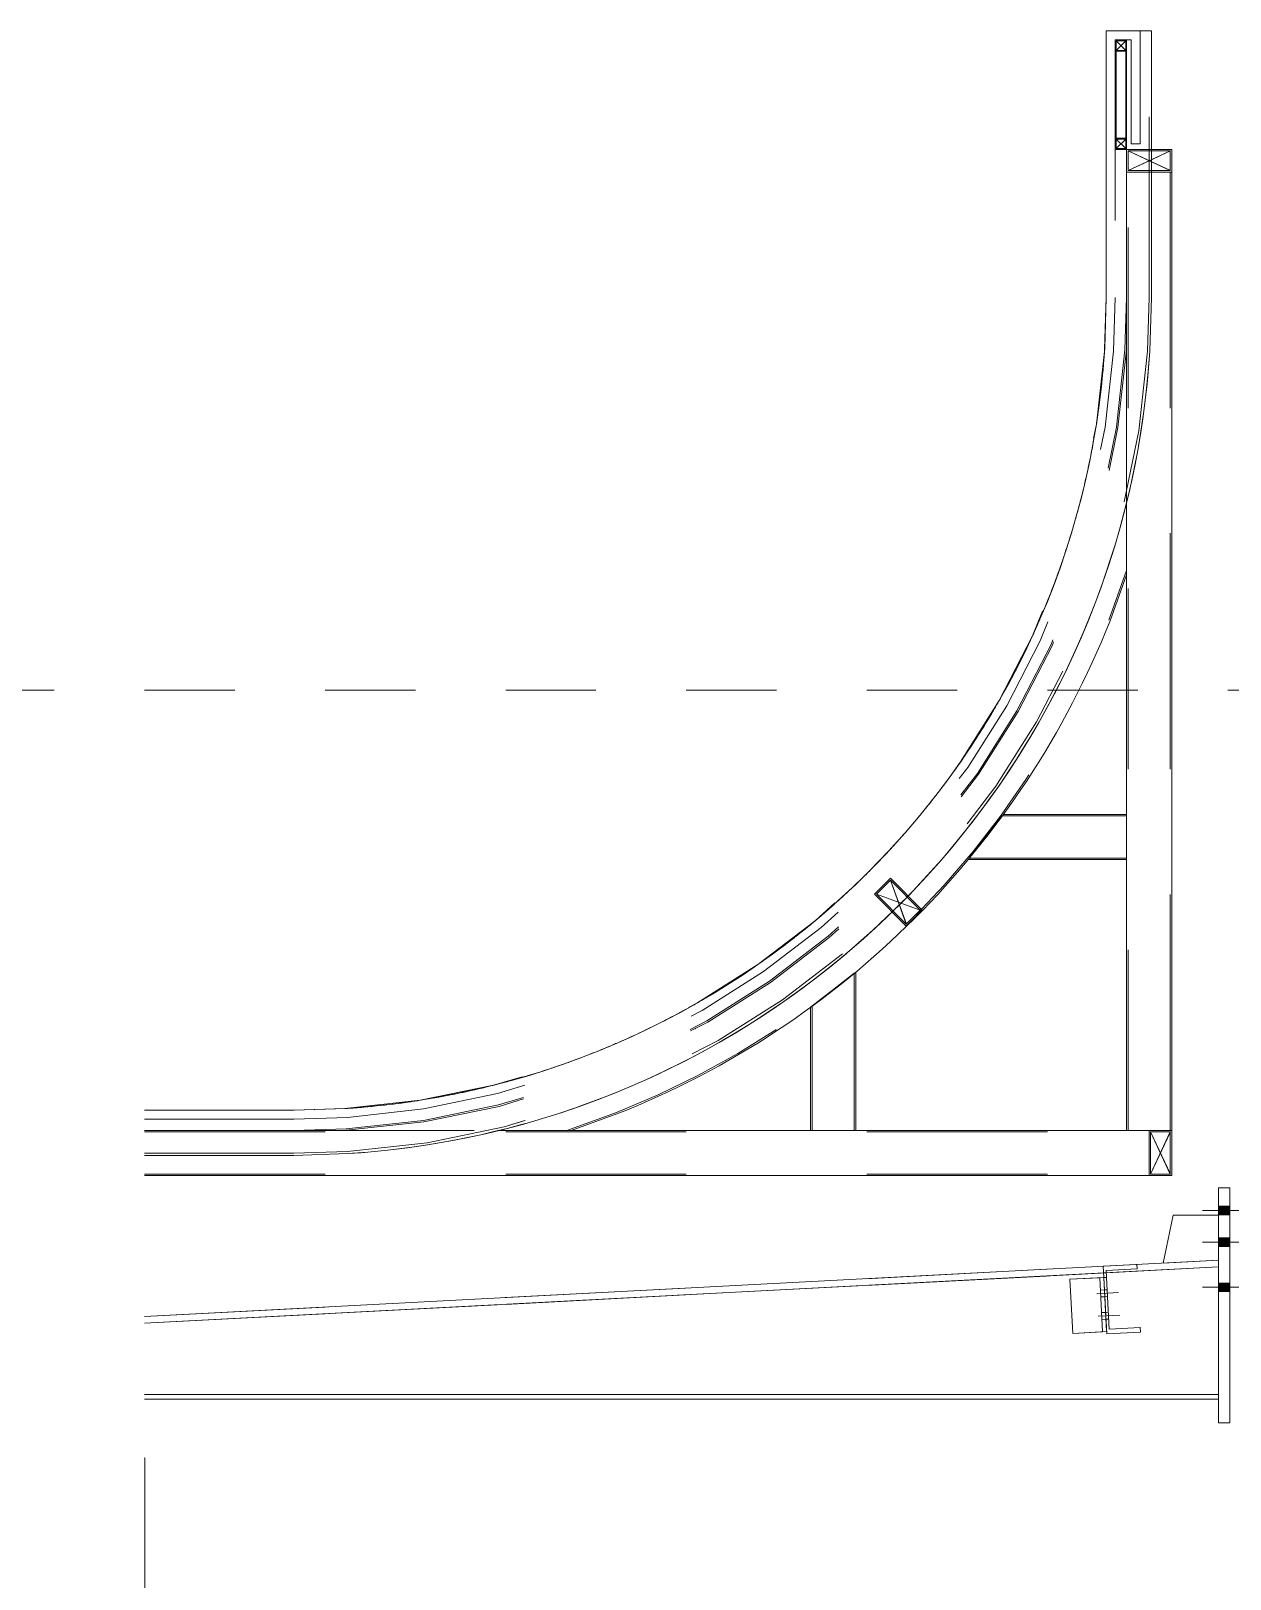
# Model space of a CAD drawing. Header units: millimetres. Extents: x 652937 to 1670132, y 1473552 to 2851037.
# Drawn here: x 663580.337 to 663582.993, y 1524528.252 to 1524531.68 of the extents above; entities that cross this region are included whole.
import ezdxf

# ---------------------------------------------------------------- set-up
doc = ezdxf.new("R2010")
doc.units = ezdxf.units.MM
for name, pattern in [('XKITLINE00', [0]), ('XKITLINE01', [4, 1, -1, 1, -1]), ('XKITLINE02', [4, 2, -2])]:
    doc.linetypes.add(name, pattern=pattern)
for name, color, linetype, lineweight in [('Bolt', 7, 'Continuous', 0), ('Part', 7, 'Continuous', 0), ('S-GRID', 7, 'Continuous', 9)]:
    doc.layers.add(name, color=color, linetype=linetype, lineweight=lineweight)

# ---------------------------------------------------------------- blocks, each defined once
blk = doc.blocks.new('*A39404464')
at = {"layer": 'S-GRID', "color": 7, "linetype": 'XKITLINE01', "lineweight": 0}
blk.add_line((-30.905117, -99.720099), (129.806536, -99.720099), dxfattribs=at)
blk = doc.blocks.new('*A40084532')
at = {"layer": 'Part', "color": 7, "linetype": 'XKITLINE02', "lineweight": 0}
for p, q in [((-10.252789, -92.4201), (-10.252277, -92.4201)), ((-9.877789, -92.4201), (-10.252789, -92.4201)), ((-10.252789, -92.4201), (-10.252789, -95.3701)), ((-9.977789, -92.5201), (-10.152789, -92.5201)), ((-10.152789, -92.5201), (-10.152789, -95.3701)), ((-9.977789, -93.6701), (-9.977789, -92.5201)), ((-9.977789, -92.5201), (-9.977277, -92.5201)), ((-9.877789, -92.4201), (-9.877277, -92.4201)), ((-9.877789, -93.6701), (-9.877789, -92.4201)), ((-9.877789, -93.6701), (-9.977789, -93.6701)), ((-9.877277, -93.6701), (-9.877789, -93.6701)), ((-10.252794, -95.370253), (-10.256542, -95.484749)), ((-10.252789, -95.3701), (-10.252794, -95.370253)), ((-10.172273, -95.965269), (-10.152789, -95.3701)), ((-10.271602, -95.944759), (-10.272059, -95.958728)), ((-14.702798, -103.250932), (-14.702286, -103.250932)), ((-20.905117, -104.370093), (-19.252803, -104.370093)), ((-19.24941, -104.369982), (-19.252803, -104.370093)), ((-18.664175, -104.350825), (-18.675942, -104.35121)), ((-20.905117, -104.470093), (-19.252803, -104.470093)), ((-19.252803, -104.470093), (-18.657634, -104.450611))]:
    blk.add_line(p, q, dxfattribs=at)
at = {"layer": 'Part', "color": 7, "linetype": 'XKITLINE00', "lineweight": 0}
for p, q in [((-10.256542, -95.484749), (-10.271602, -95.944759)), ((-18.675942, -104.35121), (-19.24941, -104.369982))]:
    blk.add_line(p, q, dxfattribs=at)
at = {"layer": 'Part', "color": 7, "linetype": 'XKITLINE02', "lineweight": 0}
for centre, radius, start, end in [((-19.252782, -95.3701), 9.099993, 273.749873, 356.249995), ((-19.252783, -95.370107), 8.999993, 354.856084, 356.250041), ((-19.252782, -95.3701), 8.999993, 351.03407, 352.662828), ((-19.252782, -95.3701), 8.999993, 347.296546, 348.98655), ((-19.252782, -95.3701), 8.999993, 343.587159, 345.310071), ((-19.252782, -95.3701), 8.999993, 339.890556, 341.633363), ((-19.252782, -95.3701), 8.999993, 336.200831, 337.956389), ((-19.252782, -95.3701), 8.999993, 332.51523, 334.279105), ((-19.252782, -95.3701), 8.999993, 328.832293, 330.601456), ((-19.252782, -95.3701), 8.999993, 325.151174, 326.923377), ((-19.252782, -95.3701), 8.999993, 321.471349, 323.244779), ((-19.252782, -95.3701), 8.999993, 317.792476, 319.565551), ((-19.252782, -95.3701), 8.999993, 314.114322, 315.885548), ((-19.252782, -95.3701), 8.999993, 310.436723, 312.204572), ((-19.252782, -95.3701), 8.999993, 306.759559, 308.522352), ((-19.252782, -95.3701), 8.999993, 303.082742, 304.838502), ((-19.252782, -95.3701), 8.999993, 299.406203, 301.152455), ((-19.252782, -95.3701), 8.999993, 295.729892, 297.463343), ((-19.252782, -95.3701), 8.999993, 292.053765, 293.769764), ((-19.252782, -95.3701), 8.999993, 288.377791, 290.069297), ((-19.252782, -95.3701), 8.999993, 284.701943, 286.357368), ((-19.252782, -95.3701), 8.999993, 281.0262, 282.624177), ((-19.252782, -95.3701), 8.999993, 273.749872, 274.924068), ((-19.252782, -95.3701), 8.999993, 277.350542, 278.844237)]:
    blk.add_arc(centre, radius, start, end, dxfattribs=at)
at = {"layer": 'Part', "color": 7, "linetype": 'XKITLINE00', "lineweight": 0}
for start, end in [(352.662828, 354.856037), (348.98655, 351.03407), (345.310071, 347.296546), (341.633363, 343.587159), (337.956389, 339.890556), (334.279105, 336.200831), (330.601456, 332.51523), (326.923377, 328.832293), (323.244779, 325.151174), (319.565551, 321.471349), (315.885548, 317.792476), (312.204572, 314.114322), (308.522352, 310.436723), (304.838502, 306.759559), (301.152455, 303.082742), (297.463343, 299.406203), (293.769764, 295.729892), (290.069297, 292.053765), (286.357368, 288.377791), (278.844237, 281.0262), (282.624177, 284.701943), (274.924069, 277.350542)]:
    blk.add_arc((-19.252782, -95.3701), 8.999993, start, end, dxfattribs=at)
blk = doc.blocks.new('*A40094533')
at = {"layer": 'Part', "color": 7, "linetype": 'XKITLINE00', "lineweight": 0}
for p, q in [((-10.252939, -95.370107), (-10.252939, -92.4201)), ((-10.252934, -92.4201), (-10.252939, -92.4201)), ((-9.752789, -92.4201), (-10.252939, -92.4201)), ((-9.752939, -92.4201), (-9.752789, -92.4201)), ((-9.752939, -95.370108), (-9.752939, -92.4201)), ((-9.752789, -95.370108), (-9.752789, -92.4201)), ((-10.252939, -95.370107), (-10.2707, -95.935221)), ((-9.771687, -95.966618), (-9.752939, -95.370108)), ((-9.752789, -95.370108), (-9.771537, -95.966618)), ((-20.905117, -104.370093), (-19.252944, -104.370093)), ((-18.68783, -104.352334), (-19.252944, -104.370093)), ((-20.905117, -104.870093), (-19.252944, -104.870093)), ((-19.252944, -104.870093), (-18.656435, -104.851347))]:
    blk.add_line(p, q, dxfattribs=at)
at = {"layer": 'Part', "color": 7, "linetype": 'XKITLINE02', "lineweight": 0}
for p, q in [((-10.252934, -95.370107), (-10.252934, -92.4201)), ((-10.252794, -95.370107), (-10.252794, -92.4201)), ((-10.252789, -95.370107), (-10.252789, -92.4201)), ((-9.777934, -95.370108), (-9.777934, -92.4201)), ((-9.777794, -95.370108), (-9.777794, -92.4201)), ((-10.270695, -95.935221), (-10.252939, -95.370267)), ((-10.252939, -95.374728), (-10.270555, -95.935221)), ((-10.27055, -95.935221), (-10.252939, -95.374887)), ((-10.252794, -95.370107), (-10.252939, -95.374728)), ((-10.252939, -95.374887), (-10.252789, -95.370107)), ((-10.252939, -95.370267), (-10.252934, -95.370107)), ((-9.777934, -95.370108), (-9.796632, -95.965048)), ((-9.796492, -95.965048), (-9.777794, -95.370108)), ((-14.676288, -103.695009), (-14.676138, -103.695009)), ((-19.252944, -104.370093), (-19.252939, -104.370093)), ((-19.252799, -104.370093), (-19.252944, -104.370093)), ((-19.252944, -104.370093), (-19.252794, -104.370093)), ((-19.252939, -104.370093), (-18.687825, -104.352334)), ((-18.687685, -104.352334), (-19.252799, -104.370093)), ((-19.252794, -104.370093), (-18.68768, -104.352334)), ((-20.905117, -104.845093), (-19.252799, -104.845093)), ((-19.252944, -104.870093), (-19.252794, -104.870093)), ((-18.658, -104.826396), (-19.252939, -104.845093)), ((-19.252799, -104.845093), (-18.657859, -104.826396)), ((-18.656285, -104.851347), (-19.252794, -104.870093))]:
    blk.add_line(p, q, dxfattribs=at)
at = {"layer": 'Part', "color": 7, "linetype": 'XKITLINE00', "lineweight": 0}
for centre, radius, start in [((-19.252944, -95.370088), 9.000005, 273.599996), ((-19.252944, -95.370088), 9.500005, 273.599996), ((-19.252794, -95.370088), 9.500005, 287.999976)]:
    blk.add_arc(centre, radius, start, 356.399882, dxfattribs=at)
at = {"layer": 'Part', "color": 7, "linetype": 'XKITLINE02', "lineweight": 0}
for centre, radius, start, end in [((-19.252939, -95.370088), 9.000005, 273.599996, 356.399882), ((-19.252794, -95.370088), 9.000005, 273.599996, 356.399882), ((-19.252939, -95.370088), 9.475005, 273.599996, 356.399882), ((-19.252799, -95.370088), 9.475005, 273.599996, 356.399882), ((-19.252794, -95.370088), 9.500005, 273.599995, 287.999975)]:
    blk.add_arc(centre, radius, start, end, dxfattribs=at)
blk = doc.blocks.new('*A40114535')
at = {"layer": 'Part', "color": 7, "linetype": 'XKITLINE02', "lineweight": 0}
for p, q in [((-10.027806, -95.370097), (-10.04601, -95.949339)), ((-10.045959, -95.949339), (-10.027756, -95.370097)), ((-10.027756, -95.370097), (-10.027806, -95.370097)), ((-10.027806, -95.370097), (-10.027806, -97.627091)), ((-10.027756, -95.370097), (-10.027756, -98.442017)), ((-10.030038, -95.950344), (-10.027803, -95.879225)), ((-10.027759, -95.879225), (-10.029994, -95.950344)), ((-10.027803, -98.394807), (-10.027803, -95.879225)), ((-10.027803, -95.879225), (-10.027759, -95.879225)), ((-10.027759, -98.394807), (-10.027759, -95.879225)), ((-10.027803, -98.394807), (-10.225603, -98.944217)), ((-10.225559, -98.944217), (-10.027759, -98.394807)), ((-10.027787, -98.442103), (-10.21068, -98.950107)), ((-10.027806, -98.442017), (-10.027756, -98.442017)), ((-10.027759, -98.394807), (-10.027803, -98.394807)), ((-10.027756, -98.442017), (-10.027787, -98.442103)), ((-14.800873, -103.468045), (-14.800916, -103.468045)), ((-14.567751, -103.892177), (-14.567701, -103.892177)), ((-15.67868, -104.397295), (-16.228091, -104.595095)), ((-16.228048, -104.595095), (-15.678637, -104.397295)), ((-15.672744, -104.412171), (-16.180834, -104.595095)), ((-18.673562, -104.576891), (-19.252804, -104.595095)), ((-19.252804, -104.595095), (-16.995352, -104.595095)), ((-19.252754, -104.595095), (-18.673512, -104.576891)), ((-18.743678, -104.595095), (-18.672554, -104.59286)), ((-18.743634, -104.595095), (-18.743678, -104.595095)), ((-18.67251, -104.59286), (-18.743634, -104.595095)), ((-16.180884, -104.595095), (-16.180834, -104.595095))]:
    blk.add_line(p, q, dxfattribs=at)
at = {"layer": 'Part', "color": 7, "linetype": 'XKITLINE00', "lineweight": 0}
for p, q in [((-10.027806, -97.627091), (-10.027806, -98.442017)), ((-10.21073, -98.950107), (-10.027806, -98.442017)), ((-16.180884, -104.595095), (-15.672794, -104.412171)), ((-16.995352, -104.595095), (-16.180884, -104.595095))]:
    blk.add_line(p, q, dxfattribs=at)
at = {"layer": 'Part', "color": 7, "linetype": 'XKITLINE02', "lineweight": 0}
for centre, radius, start, end in [((-19.252804, -95.370097), 9.224998, 273.600002, 356.4), ((-19.252754, -95.370097), 9.224998, 273.600002, 356.4), ((-19.252801, -95.370097), 9.240998, 273.600002, 356.4), ((-19.252758, -95.370097), 9.240998, 273.600002, 356.4), ((-19.252801, -95.370097), 9.708998, 291.600001, 338.4), ((-19.252758, -95.370097), 9.708998, 291.600001, 338.4)]:
    blk.add_arc(centre, radius, start, end, dxfattribs=at)
at = {"layer": 'Part', "color": 7, "linetype": 'XKITLINE00', "lineweight": 0}
blk.add_arc((-19.252804, -95.370097), 9.724998, 291.600001, 338.4, dxfattribs=at)
blk = doc.blocks.new('*A40124536')
at = {"layer": 'Part', "color": 7, "linetype": 'XKITLINE02', "lineweight": 0}
for p, q in [((-10.027787, -93.9826), (-9.752939, -93.9826)), ((-10.027787, -93.9826), (-10.027787, -97.627005)), ((-10.027737, -93.9826), (-10.027737, -104.595095)), ((-10.011784, -104.595095), (-10.011784, -93.9826)), ((-10.01174, -104.595095), (-10.01174, -93.9826)), ((-9.543784, -104.595095), (-9.543784, -93.9826)), ((-9.54374, -93.9826), (-9.54374, -104.595095)), ((-9.527787, -93.9826), (-9.527737, -93.9826)), ((-9.527737, -93.9826), (-9.527787, -93.9826)), ((-9.527737, -104.595095), (-9.527787, -104.595095)), ((-9.527787, -104.595095), (-9.527737, -104.595095))]:
    blk.add_line(p, q, dxfattribs=at)
at = {"layer": 'Part', "color": 7, "linetype": 'XKITLINE00', "lineweight": 0}
for p, q in [((-9.527787, -93.9826), (-9.752939, -93.9826)), ((-9.527787, -104.595095), (-9.527787, -93.9826)), ((-9.527737, -93.9826), (-9.527737, -104.595095)), ((-10.027787, -97.627005), (-10.027787, -104.595095)), ((-10.027787, -104.595095), (-9.527787, -104.595095))]:
    blk.add_line(p, q, dxfattribs=at)
blk = doc.blocks.new('*A40134537')
at = {"layer": 'Part', "color": 7, "linetype": 'XKITLINE02', "lineweight": 0}
for p, q in [((-20.905117, -104.595095), (-16.995352, -104.595095)), ((-20.905117, -104.611095), (-9.52774, -104.611095)), ((-9.527737, -104.595095), (-9.527787, -104.595095)), ((-9.527787, -104.595095), (-9.527737, -104.595095)), ((-9.527784, -105.079095), (-9.527784, -104.611095)), ((-9.52774, -105.079095), (-9.52774, -104.611095)), ((-9.527737, -104.611095), (-9.527737, -105.079095)), ((-20.905117, -105.079095), (-9.52774, -105.079095)), ((-9.527787, -105.095095), (-9.527737, -105.095095)), ((-9.527737, -105.095095), (-9.527787, -105.095095))]:
    blk.add_line(p, q, dxfattribs=at)
at = {"layer": 'Part', "color": 7, "linetype": 'XKITLINE00', "lineweight": 0}
for p, q in [((-16.995352, -104.595095), (-9.527787, -104.595095)), ((-9.527787, -104.595095), (-9.527787, -105.095095)), ((-9.527737, -104.595095), (-9.527737, -104.611095)), ((-9.527787, -105.095095), (-20.905117, -105.095095)), ((-9.527737, -105.079095), (-9.527737, -105.095095))]:
    blk.add_line(p, q, dxfattribs=at)
blk = doc.blocks.new('*A40144538')
at = {"layer": 'Part', "color": 7, "linetype": 'XKITLINE00', "lineweight": 0}
for p, q in [((-20.905117, -106.654475), (-9.011135, -106.031138)), ((-20.905117, -106.729578), (-9.011135, -106.106241))]:
    blk.add_line(p, q, dxfattribs=at)
at = {"layer": 'Part', "color": 7, "linetype": 'XKITLINE02', "lineweight": 0}
for p, q in [((-20.905117, -106.654486), (-9.010935, -106.031138)), ((-20.905117, -106.729589), (-9.010935, -106.106241)), ((-9.011135, -106.031138), (-9.011135, -106.106241)), ((-9.010935, -106.031138), (-9.011135, -106.031138)), ((-9.011135, -106.106241), (-9.010935, -106.106241)), ((-9.010935, -106.106241), (-9.010935, -106.031138))]:
    blk.add_line(p, q, dxfattribs=at)
blk = doc.blocks.new('*A40154539')
at = {"layer": 'Part', "color": 7, "linetype": 'XKITLINE00', "lineweight": 0}
for p, q in [((-20.905117, -107.520088), (-9.011135, -107.520088)), ((-20.905117, -107.570088), (-9.011135, -107.570088))]:
    blk.add_line(p, q, dxfattribs=at)
at = {"layer": 'Part', "color": 7, "linetype": 'XKITLINE02', "lineweight": 0}
for p, q in [((-9.010935, -107.520088), (-9.011135, -107.520088)), ((-9.011135, -107.520088), (-9.011135, -107.570088)), ((-9.010935, -107.520088), (-9.011135, -107.520088)), ((-9.011135, -107.570088), (-9.010935, -107.570088)), ((-9.011135, -107.570088), (-9.010935, -107.570088)), ((-9.010935, -107.570088), (-9.010935, -107.520088))]:
    blk.add_line(p, q, dxfattribs=at)
blk = doc.blocks.new('*A40164540')
at = {"layer": 'Part', "color": 7, "linetype": 'XKITLINE02', "lineweight": 0}
for p, q in [((-9.011038, -106.106241), (-20.905117, -106.729581)), ((-9.011048, -106.106241), (-20.905117, -106.72958)), ((-9.011048, -106.106241), (-9.011038, -106.106241)), ((-9.011048, -107.520088), (-9.011048, -106.106241)), ((-9.011038, -106.106241), (-9.011038, -107.520088)), ((-9.011038, -107.520088), (-20.905117, -107.520088))]:
    blk.add_line(p, q, dxfattribs=at)
blk = doc.blocks.new('*A40184542')
at = {"layer": 'Part', "color": 7, "linetype": 'XKITLINE02', "lineweight": 0}
for p, q in [((-10.655155, -106.242485), (-10.280668, -106.222859)), ((-10.325598, -106.225214), (-10.655155, -106.242485)), ((-10.623753, -106.841662), (-10.655155, -106.242485)), ((-10.623744, -106.841662), (-10.655146, -106.242485)), ((-10.325532, -106.225214), (-10.325598, -106.225214)), ((-10.325598, -106.225214), (-10.294196, -106.824392)), ((-10.280593, -106.222859), (-10.325532, -106.225214)), ((-10.325532, -106.225214), (-10.29413, -106.824392)), ((-10.280668, -106.222859), (-10.280593, -106.222859)), ((-10.280668, -106.222859), (-10.249267, -106.822036)), ((-10.280593, -106.222859), (-10.249192, -106.822036)), ((-10.623753, -106.841662), (-10.249267, -106.822036)), ((-10.294196, -106.824392), (-10.623753, -106.841662)), ((-10.294196, -106.824392), (-10.29413, -106.824392)), ((-10.29413, -106.824392), (-10.249192, -106.822036)), ((-10.249192, -106.822036), (-10.249267, -106.822036))]:
    blk.add_line(p, q, dxfattribs=at)
blk = doc.blocks.new('*A40194543')
at = {"layer": 'Part', "color": 7, "linetype": 'XKITLINE00', "lineweight": 0}
for p, q in [((-10.655174, -106.242485), (-10.325692, -106.225217)), ((-10.623772, -106.841662), (-10.655174, -106.242485)), ((-10.325692, -106.225214), (-10.280754, -106.222859)), ((-10.29429, -106.824392), (-10.325692, -106.225214)), ((-10.249352, -106.822036), (-10.280754, -106.222859)), ((-10.249277, -106.822036), (-10.280678, -106.222859)), ((-10.623772, -106.841662), (-10.29429, -106.824395)), ((-10.249352, -106.822036), (-10.29429, -106.824392))]:
    blk.add_line(p, q, dxfattribs=at)
at = {"layer": 'Part', "color": 7, "linetype": 'XKITLINE02', "lineweight": 0}
for p, q in [((-10.623763, -106.841662), (-10.655165, -106.242485)), ((-10.325626, -106.225214), (-10.325692, -106.225214)), ((-10.325692, -106.225217), (-10.325626, -106.225214)), ((-10.325692, -106.225217), (-10.325626, -106.225214)), ((-10.325626, -106.225214), (-10.280678, -106.222859)), ((-10.294224, -106.824392), (-10.325626, -106.225214)), ((-10.280754, -106.222859), (-10.280678, -106.222859)), ((-10.29429, -106.824392), (-10.294224, -106.824392)), ((-10.29429, -106.824395), (-10.294224, -106.824392)), ((-10.294224, -106.824392), (-10.29429, -106.824395)), ((-10.294224, -106.824392), (-10.249277, -106.822036)), ((-10.249277, -106.822036), (-10.249352, -106.822036))]:
    blk.add_line(p, q, dxfattribs=at)
blk = doc.blocks.new('*A40204544')
at = {"layer": 'Part', "color": 7, "linetype": 'XKITLINE00', "lineweight": 0}
for p, q in [((-11.391932, -101.095095), (-11.782532, -101.595095)), ((-10.027787, -101.095095), (-11.391932, -101.095095)), ((-10.027787, -101.095095), (-10.027787, -101.595095)), ((-10.027787, -101.595095), (-11.782532, -101.595095))]:
    blk.add_line(p, q, dxfattribs=at)
at = {"layer": 'Part', "color": 7, "linetype": 'XKITLINE02', "lineweight": 0}
for p, q in [((-11.782482, -101.595095), (-11.391882, -101.095095)), ((-11.404428, -101.111095), (-11.770029, -101.579095)), ((-11.404384, -101.111095), (-11.769986, -101.579095)), ((-10.02774, -101.111095), (-11.404428, -101.111095)), ((-10.027737, -101.095095), (-10.027787, -101.095095)), ((-10.027737, -101.095095), (-10.027787, -101.095095)), ((-10.027784, -101.579095), (-10.027784, -101.111095)), ((-10.027784, -101.111095), (-10.02774, -101.111095)), ((-10.02774, -101.111095), (-10.02774, -101.579095)), ((-10.027737, -101.595095), (-10.027737, -101.095095)), ((-11.770029, -101.579095), (-10.02774, -101.579095)), ((-10.027787, -101.595095), (-10.027737, -101.595095)), ((-10.027737, -101.595095), (-10.027787, -101.595095)), ((-10.02774, -101.579095), (-10.027784, -101.579095))]:
    blk.add_line(p, q, dxfattribs=at)
blk = doc.blocks.new('*A40874611')
at = {"layer": 'Part', "color": 7, "linetype": 'XKITLINE00', "lineweight": 0}
for p, q in [((-20.902952, -108.220099), (-20.905117, -108.220099)), ((-20.902702, -108.220099), (-20.902952, -108.220099)), ((-20.902952, -108.220099), (-20.902702, -108.220099)), ((-20.902952, -124.470099), (-20.902952, -108.220099)), ((-20.902702, -124.470099), (-20.902702, -108.220099))]:
    blk.add_line(p, q, dxfattribs=at)
at = {"layer": 'Part', "color": 7, "linetype": 'XKITLINE02', "lineweight": 0}
for p, q in [((-20.902952, -108.220099), (-20.905117, -108.220099)), ((-20.905117, -124.470099), (-20.902702, -124.470099)), ((-20.902952, -124.470099), (-20.905117, -124.470099)), ((-20.902702, -124.470099), (-20.902952, -124.470099))]:
    blk.add_line(p, q, dxfattribs=at)
blk = doc.blocks.new('*A40914615')
at = {"layer": 'Part', "color": 7, "linetype": 'XKITLINE02', "lineweight": 0}
for p, q in [((-12.644704, -101.801377), (-12.821481, -101.978154)), ((-12.29115, -102.154931), (-12.644704, -101.801377)), ((-12.644704, -101.801377), (-12.644242, -101.801377)), ((-12.821481, -101.978154), (-12.821019, -101.978154)), ((-12.821481, -101.978154), (-12.467927, -102.331707)), ((-12.798853, -101.978154), (-12.644704, -101.824005)), ((-12.798853, -101.978154), (-12.313778, -102.154931)), ((-12.798853, -101.978154), (-12.798391, -101.978154)), ((-12.467927, -102.30908), (-12.798853, -101.978154)), ((-12.798391, -101.978154), (-12.313316, -102.154931)), ((-12.467927, -102.30908), (-12.644704, -101.824005)), ((-12.644704, -101.824005), (-12.644242, -101.824005)), ((-12.644704, -101.824005), (-12.313778, -102.154931)), ((-12.467465, -102.30908), (-12.644242, -101.824005)), ((-12.313778, -102.154931), (-12.467927, -102.30908)), ((-12.467927, -102.331707), (-12.29115, -102.154931)), ((-12.313778, -102.154931), (-12.313316, -102.154931)), ((-12.467927, -102.30908), (-12.467465, -102.30908))]:
    blk.add_line(p, q, dxfattribs=at)
at = {"layer": 'Part', "color": 7, "linetype": 'XKITLINE00', "lineweight": 0}
for p, q in [((-12.29115, -102.154931), (-12.290689, -102.154931)), ((-12.467927, -102.331707), (-12.467465, -102.331707))]:
    blk.add_line(p, q, dxfattribs=at)
blk = doc.blocks.new('*A40924616')
at = {"layer": 'Part', "color": 7, "linetype": 'XKITLINE00', "lineweight": 0}
for p, q in [((-13.527787, -103.230954), (-13.027787, -102.84035)), ((-13.027787, -104.595095), (-13.027787, -102.84035)), ((-13.027737, -104.595095), (-13.027737, -102.84035)), ((-13.527787, -104.595095), (-13.527787, -103.230954)), ((-13.527787, -104.595095), (-13.027787, -104.595095))]:
    blk.add_line(p, q, dxfattribs=at)
at = {"layer": 'Part', "color": 7, "linetype": 'XKITLINE02', "lineweight": 0}
for p, q in [((-13.027737, -102.84035), (-13.527737, -103.230954)), ((-13.027787, -102.84035), (-13.027737, -102.84035)), ((-13.043784, -102.85285), (-13.511784, -103.218455)), ((-13.51174, -103.218455), (-13.04374, -102.85285)), ((-13.043784, -104.595095), (-13.043784, -102.85285)), ((-13.04374, -102.85285), (-13.043784, -102.85285)), ((-13.04374, -104.595095), (-13.04374, -102.85285)), ((-13.527737, -103.230954), (-13.527787, -103.230954)), ((-13.527737, -104.595095), (-13.527737, -103.230954)), ((-13.511784, -104.595095), (-13.511784, -103.218455)), ((-13.51174, -103.218455), (-13.511784, -103.218455)), ((-13.51174, -104.595095), (-13.51174, -103.218455)), ((-13.527737, -104.595095), (-13.527787, -104.595095)), ((-13.027787, -104.595095), (-13.027737, -104.595095))]:
    blk.add_line(p, q, dxfattribs=at)
blk = doc.blocks.new('*A41064630')
at = {"layer": 'Part', "color": 7, "linetype": 'XKITLINE02', "lineweight": 0}
for p, q in [((-9.777737, -104.595095), (-9.777275, -104.595095)), ((-9.527737, -104.595095), (-9.777737, -104.595095)), ((-9.777737, -104.595095), (-9.777737, -105.095095)), ((-9.543737, -105.079095), (-9.761737, -104.611095)), ((-9.761737, -105.079095), (-9.543737, -104.611095)), ((-9.761737, -104.611095), (-9.761275, -104.611095)), ((-9.761737, -105.079095), (-9.761737, -104.611095)), ((-9.761737, -104.611095), (-9.543737, -104.611095)), ((-9.761275, -105.079095), (-9.543275, -104.611095)), ((-9.543275, -105.079095), (-9.761275, -104.611095)), ((-9.543737, -104.611095), (-9.543275, -104.611095)), ((-9.543737, -104.611095), (-9.543737, -105.079095)), ((-9.527737, -104.611095), (-9.527737, -105.079095)), ((-9.777737, -105.095095), (-9.527737, -105.095095)), ((-9.761737, -105.079095), (-9.761275, -105.079095)), ((-9.543737, -105.079095), (-9.761737, -105.079095)), ((-9.543737, -105.079095), (-9.543275, -105.079095))]:
    blk.add_line(p, q, dxfattribs=at)
at = {"layer": 'Part', "color": 7, "linetype": 'XKITLINE00', "lineweight": 0}
for p, q in [((-9.527737, -104.595095), (-9.527737, -104.611095)), ((-9.527737, -104.595095), (-9.527275, -104.595095)), ((-9.527737, -105.079095), (-9.527737, -105.095095)), ((-9.527737, -105.095095), (-9.527275, -105.095095))]:
    blk.add_line(p, q, dxfattribs=at)
blk = doc.blocks.new('*A41174641')
at = {"layer": 'Part', "color": 7, "linetype": 'XKITLINE00', "lineweight": 0}
for p, q in [((-8.886178, -105.231116), (-9.011178, -105.231116)), ((-9.011178, -105.231116), (-9.011178, -107.831116)), ((-8.885908, -105.231116), (-8.886178, -105.231116)), ((-8.886178, -105.231116), (-8.886178, -107.831116)), ((-8.885908, -105.231116), (-8.886178, -105.231116)), ((-8.885908, -107.831116), (-8.885908, -105.231116)), ((-9.011178, -107.831116), (-8.885908, -107.831116)), ((-8.886178, -107.831116), (-8.885908, -107.831116))]:
    blk.add_line(p, q, dxfattribs=at)
at = {"layer": 'Part', "color": 7, "linetype": 'XKITLINE02', "lineweight": 0}
blk.add_line((-9.010908, -107.831116), (-9.010908, -105.231116), dxfattribs=at)
blk = doc.blocks.new('*A41184642')
at = {"layer": 'Bolt', "color": 7, "linetype": 'XKITLINE02', "lineweight": 0}
for p, q in [((-10.355863, -106.402012), (-10.116587, -106.389556)), ((-10.318274, -106.362504), (-10.273335, -106.360165)), ((-10.31436, -106.437403), (-10.26942, -106.435064)), ((-10.27334, -106.360165), (-10.24338, -106.358606)), ((-10.269425, -106.435064), (-10.239466, -106.433504)), ((-10.305277, -106.612166), (-10.260338, -106.609827)), ((-10.260343, -106.609827), (-10.230383, -106.608268)), ((-10.342866, -106.651674), (-10.10359, -106.639218)), ((-10.301363, -106.687065), (-10.256424, -106.684726)), ((-10.256429, -106.684726), (-10.226469, -106.683166))]:
    blk.add_line(p, q, dxfattribs=at)
blk = doc.blocks.new('*A41244648')
at = {"layer": 'Part', "color": 7, "linetype": 'XKITLINE00', "lineweight": 0}
for q in [(-9.624155, -106.063272), (-9.011178, -105.531141)]:
    blk.add_line((-9.511049, -105.531141), q, dxfattribs=at)
at = {"layer": 'Part', "color": 7, "linetype": 'XKITLINE02', "lineweight": 0}
for p, q in [((-9.624143, -106.063272), (-9.511037, -105.531141)), ((-9.011178, -105.531141), (-9.011049, -105.531141)), ((-9.011178, -105.531141), (-9.011037, -105.531141)), ((-9.011049, -106.031141), (-9.011049, -105.531141)), ((-9.011049, -105.531141), (-9.011037, -105.531141)), ((-9.011037, -105.531141), (-9.011037, -106.031141)), ((-9.624155, -106.063272), (-9.011049, -106.031141)), ((-9.624155, -106.063272), (-9.624143, -106.063272)), ((-9.011037, -106.031141), (-9.624143, -106.063272)), ((-9.011049, -106.031141), (-9.011037, -106.031141))]:
    blk.add_line(p, q, dxfattribs=at)
blk = doc.blocks.new('*A41264650')
at = {"layer": 'Bolt'}
for points in [[(-8.886, -105.529), (-9.011, -105.529), (-9.011, -105.434), (-8.886, -105.434)], [(-8.886, -105.529), (-9.011, -105.529), (-9.011, -105.434), (-8.886, -105.434)], [(-7.886, -105.529), (-7.916, -105.529), (-7.916, -105.434), (-7.886, -105.434)], [(-7.886, -105.529), (-7.916, -105.529), (-7.916, -105.434), (-7.886, -105.434)], [(-8.886, -105.879), (-9.011, -105.879), (-9.011, -105.784), (-8.886, -105.784)], [(-8.886, -105.879), (-9.011, -105.879), (-9.011, -105.784), (-8.886, -105.784)], [(-7.886, -105.879), (-7.916, -105.879), (-7.916, -105.784), (-7.886, -105.784)], [(-7.886, -105.879), (-7.916, -105.879), (-7.916, -105.784), (-7.886, -105.784)], [(-8.886, -106.379), (-9.011, -106.379), (-9.011, -106.284), (-8.886, -106.284)], [(-8.886, -106.379), (-9.011, -106.379), (-9.011, -106.284), (-8.886, -106.284)], [(-7.886, -106.379), (-7.916, -106.379), (-7.916, -106.284), (-7.886, -106.284)], [(-7.886, -106.379), (-7.916, -106.379), (-7.916, -106.284), (-7.886, -106.284)]]:
    blk.add_hatch(color=7, dxfattribs=at).paths.add_polyline_path(points, flags=17)
at = {"layer": 'Bolt', "color": 7, "linetype": 'XKITLINE00', "lineweight": 0}
for p, q in [((-7.833, -105.481), (-9.186, -105.481)), ((-7.833, -105.481), (-9.186, -105.481)), ((-8.886, -105.434), (-9.011, -105.434)), ((-8.886, -105.434), (-9.011, -105.434)), ((-8.886, -105.529), (-9.011, -105.529)), ((-8.886, -105.529), (-9.011, -105.529)), ((-7.886, -105.434), (-7.916, -105.434)), ((-7.886, -105.434), (-7.916, -105.434)), ((-7.886, -105.529), (-7.916, -105.529)), ((-7.886, -105.529), (-7.916, -105.529)), ((-7.833, -105.831), (-9.186, -105.831)), ((-7.833, -105.831), (-9.186, -105.831)), ((-8.886, -105.784), (-9.011, -105.784)), ((-8.886, -105.784), (-9.011, -105.784)), ((-8.886, -105.879), (-9.011, -105.879)), ((-8.886, -105.879), (-9.011, -105.879)), ((-7.886, -105.784), (-7.916, -105.784)), ((-7.886, -105.784), (-7.916, -105.784)), ((-7.886, -105.879), (-7.916, -105.879)), ((-7.886, -105.879), (-7.916, -105.879)), ((-7.833, -106.331), (-9.186, -106.331)), ((-7.833, -106.331), (-9.186, -106.331)), ((-8.886, -106.284), (-9.011, -106.284)), ((-8.886, -106.284), (-9.011, -106.284)), ((-8.886, -106.379), (-9.011, -106.379)), ((-8.886, -106.379), (-9.011, -106.379)), ((-7.886, -106.284), (-7.916, -106.284)), ((-7.886, -106.284), (-7.916, -106.284)), ((-7.886, -106.379), (-7.916, -106.379)), ((-7.886, -106.379), (-7.916, -106.379))]:
    blk.add_line(p, q, dxfattribs=at)
blk = doc.blocks.new('*A41494673')
at = {"layer": 'Part', "color": 7, "linetype": 'XKITLINE02', "lineweight": 0}
for p, q in [((-10.287114, -106.097964), (-9.912628, -106.078338)), ((-10.280572, -106.222793), (-10.287114, -106.097964)), ((-10.287114, -106.097964), (-10.286657, -106.097964)), ((-9.912628, -106.078338), (-9.912171, -106.078338)), ((-9.912628, -106.078338), (-9.910011, -106.12827)), ((-10.250703, -106.221223), (-10.280662, -106.222793)), ((-10.247952, -106.846936), (-10.280662, -106.222793)), ((-10.280662, -106.222793), (-10.280572, -106.222793)), ((-10.280572, -106.222793), (-10.250613, -106.221223)), ((-9.910011, -106.12827), (-10.254538, -106.146326)), ((-10.254538, -106.146326), (-10.254081, -106.146326)), ((-10.254538, -106.146326), (-10.250613, -106.221223)), ((-10.250613, -106.221223), (-10.250703, -106.221223)), ((-10.22061, -106.795435), (-10.250703, -106.221223)), ((-9.910011, -106.12827), (-9.909554, -106.12827)), ((-9.876083, -106.777379), (-10.22061, -106.795435)), ((-9.876083, -106.777379), (-9.875536, -106.777379)), ((-9.873466, -106.82731), (-9.876083, -106.777379)), ((-10.247952, -106.846936), (-9.873466, -106.82731)), ((-10.247405, -106.846936), (-10.247952, -106.846936)), ((-10.22061, -106.795435), (-10.220063, -106.795435)), ((-9.873466, -106.82731), (-9.872919, -106.82731))]:
    blk.add_line(p, q, dxfattribs=at)
blk = doc.blocks.new('*A45875111')
at = {"layer": 'Part', "color": 7, "linetype": 'XKITLINE02', "lineweight": 0}
for p, q in [((-10.027737, -93.7326), (-10.027737, -93.9826)), ((-10.027737, -93.7326), (-9.752939, -93.7326)), ((-10.011737, -93.7486), (-9.752939, -93.869151)), ((-10.011275, -93.7486), (-10.011737, -93.7486)), ((-10.011737, -93.7486), (-9.752939, -93.7486)), ((-10.011737, -93.9666), (-10.011737, -93.7486)), ((-10.011275, -93.9666), (-9.543275, -93.7486)), ((-10.011275, -93.7486), (-9.543275, -93.9666)), ((-9.543737, -93.7486), (-9.543275, -93.7486)), ((-10.011737, -93.9666), (-9.752939, -93.846049)), ((-10.027737, -93.9826), (-10.027275, -93.9826)), ((-10.027737, -93.9826), (-9.527737, -93.9826)), ((-10.011737, -93.9666), (-10.011275, -93.9666)), ((-10.011737, -93.9666), (-9.752939, -93.9666)), ((-9.543737, -93.9666), (-9.543275, -93.9666))]:
    blk.add_line(p, q, dxfattribs=at)
at = {"layer": 'Part', "color": 7, "linetype": 'XKITLINE00', "lineweight": 0}
for p, q in [((-9.752939, -93.7326), (-9.527275, -93.7326)), ((-9.752939, -93.846049), (-9.543737, -93.7486)), ((-9.752939, -93.7486), (-9.543737, -93.7486)), ((-9.543737, -93.7486), (-9.543737, -93.9666)), ((-9.527737, -93.9826), (-9.527737, -93.7326)), ((-9.752939, -93.869151), (-9.543737, -93.9666)), ((-9.752939, -93.9666), (-9.543737, -93.9666)), ((-9.527275, -93.9826), (-9.527737, -93.9826))]:
    blk.add_line(p, q, dxfattribs=at)
blk = doc.blocks.new('*A45885112')
at = {"layer": 'Part', "color": 7, "linetype": 'XKITLINE02', "lineweight": 0}
for p, q in [((-10.152789, -92.5201), (-10.152277, -92.5201)), ((-10.027277, -92.5201), (-10.152789, -92.5201)), ((-10.152789, -92.5201), (-10.152789, -92.6451)), ((-10.037789, -92.6351), (-10.142789, -92.5301)), ((-10.142789, -92.6351), (-10.037789, -92.5301)), ((-10.142789, -92.5301), (-10.142277, -92.5301)), ((-10.142789, -92.6351), (-10.142789, -92.5301)), ((-10.142789, -92.5301), (-10.037789, -92.5301)), ((-10.142277, -92.6351), (-10.037277, -92.5301)), ((-10.142277, -92.5301), (-10.037277, -92.6351)), ((-10.037789, -92.5301), (-10.037277, -92.5301)), ((-10.037789, -92.5301), (-10.037789, -92.6351)), ((-10.027789, -92.5201), (-10.027789, -92.6451)), ((-10.152789, -92.6451), (-10.027277, -92.6451)), ((-10.142789, -92.6351), (-10.142277, -92.6351)), ((-10.037789, -92.6351), (-10.142789, -92.6351)), ((-10.037789, -92.6351), (-10.037277, -92.6351))]:
    blk.add_line(p, q, dxfattribs=at)
blk = doc.blocks.new('*A45895113')
at = {"layer": 'Part', "color": 7, "linetype": 'XKITLINE02', "lineweight": 0}
for p, q in [((-10.152787, -93.6076), (-10.152275, -93.6076)), ((-10.027275, -93.6076), (-10.152787, -93.6076)), ((-10.152787, -93.6076), (-10.152787, -93.7326)), ((-10.152787, -93.7326), (-10.027275, -93.7326)), ((-10.037787, -93.7226), (-10.142787, -93.6176)), ((-10.142787, -93.7226), (-10.037787, -93.6176)), ((-10.142787, -93.6176), (-10.142275, -93.6176)), ((-10.142787, -93.7226), (-10.142787, -93.6176)), ((-10.142787, -93.6176), (-10.037787, -93.6176)), ((-10.142787, -93.7226), (-10.142275, -93.7226)), ((-10.037787, -93.7226), (-10.142787, -93.7226)), ((-10.142275, -93.7226), (-10.037275, -93.6176)), ((-10.142275, -93.6176), (-10.037275, -93.7226)), ((-10.037787, -93.6176), (-10.037275, -93.6176)), ((-10.037787, -93.6176), (-10.037787, -93.7226)), ((-10.037787, -93.7226), (-10.037275, -93.7226)), ((-10.027787, -93.6076), (-10.027787, -93.7326))]:
    blk.add_line(p, q, dxfattribs=at)
blk = doc.blocks.new('*A45905114')
at = {"layer": 'Part', "color": 7, "linetype": 'XKITLINE02', "lineweight": 0}
for p, q in [((-10.152764, -92.6451), (-10.152789, -92.6451)), ((-10.152789, -92.6451), (-10.027764, -92.6451)), ((-10.152789, -92.6451), (-10.152789, -93.6076)), ((-10.152764, -93.6076), (-10.152764, -92.6451)), ((-10.142787, -92.6451), (-10.142787, -93.6076)), ((-10.142766, -93.6076), (-10.142766, -92.6451)), ((-10.037787, -93.6076), (-10.037787, -92.6451)), ((-10.037766, -93.6076), (-10.037766, -92.6451)), ((-10.027789, -93.6076), (-10.027789, -92.6451)), ((-10.027764, -93.6076), (-10.027764, -92.6451)), ((-10.152789, -93.6076), (-10.152764, -93.6076)), ((-10.152789, -93.6076), (-10.027764, -93.6076))]:
    blk.add_line(p, q, dxfattribs=at)

msp = doc.modelspace()

# ---------------------------------------------------------------- block references
at = {"color": 7, "lineweight": 0, "xscale": 0.2, "yscale": 0.2, "zscale": 0.2}
for name in ['*A40084532', '*A40094533', '*A45885112', '*A45905114', '*A45895113', '*A45875111', '*A40124536', '*A40114535', '*A39404464', '*A40204544', '*A40914615', '*A40924616', '*A40134537', '*A41064630', '*A41174641', '*A41244648', '*A41264650', '*A40144538', '*A40164540', '*A40184542', '*A40194543', '*A41494673', '*A41184642', '*A40154539', '*A40874611']:
    msp.add_blockref(name, (663584.7698, 1524550.1643), dxfattribs=at)

doc.saveas('drawing.dxf')
